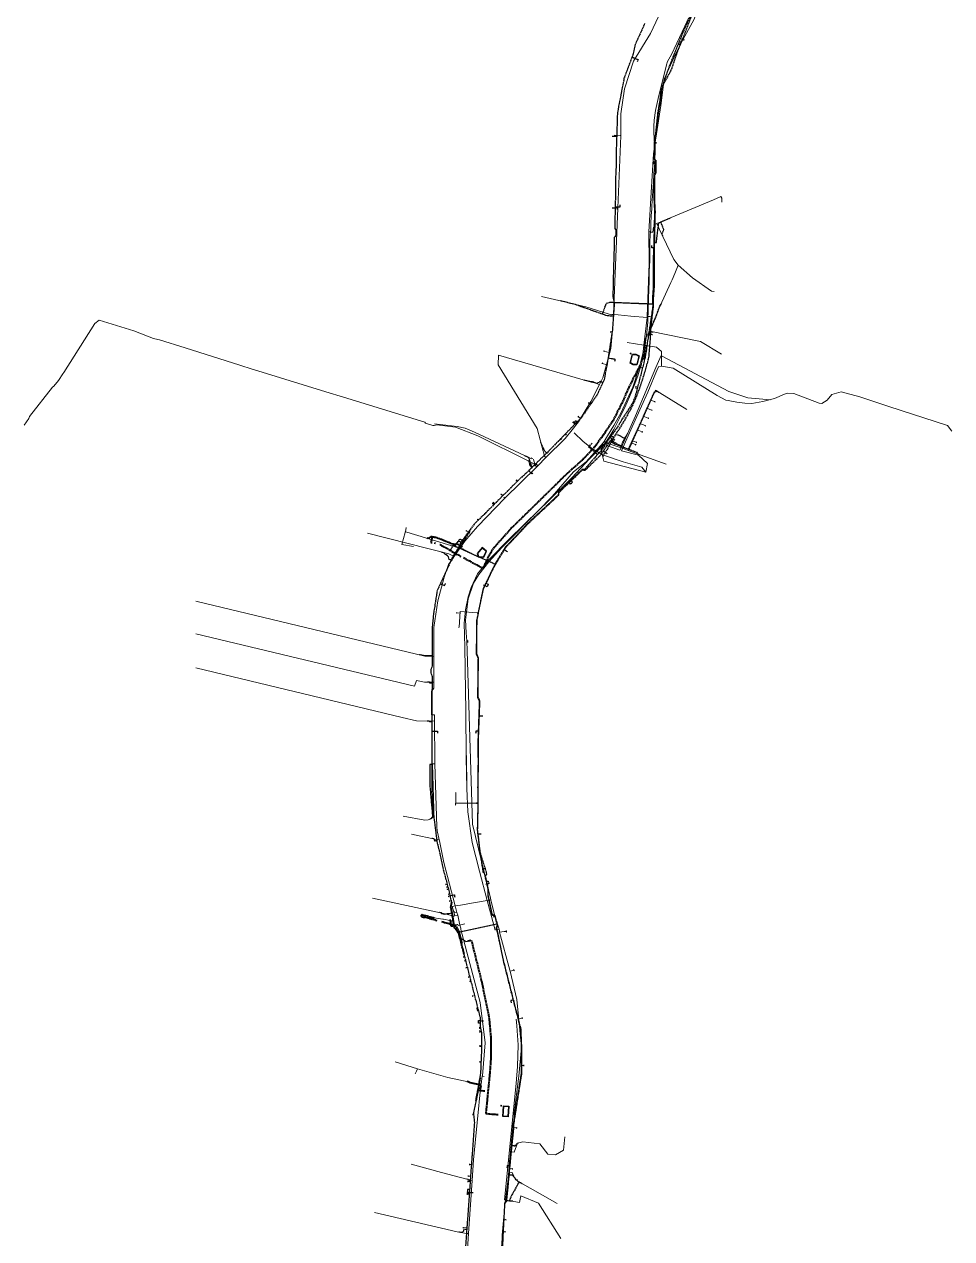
# Model space of a CAD drawing. Header units: metres. Extents: x 105139 to 106600, y 111320 to 118137.
# Drawn here: x 105496 to 106386, y 114824 to 115990 of the extents above; entities that cross this region are included whole.
import ezdxf

# ---------------------------------------------------------------- set-up
doc = ezdxf.new("R2010")
doc.units = ezdxf.units.M
doc.linetypes.add('DASHED', pattern=[1.524, 1.27, -0.254])
for name, color, linetype, lineweight in [('35-RH-ACUE-DOMICILIARIA', 152, 'CONTINUOUS', 9), ('35-RH-ACUE-MATRIZ-PJ', 150, 'DASHED', 40), ('35-RH-ACUE-MENOR-EXIST', 151, 'CONTINUOUS', 13), ('35-RH-ACUE-MENOR-PROY', 5, 'DASHED', 25), ('35-RH-ACUE-NODOS', 5, 'CONTINUOUS', 13), ('35-RH-ACUE-PJ-POZOS', 30, 'CONTINUOUS', 30)]:
    doc.layers.add(name, color=color, linetype=linetype, lineweight=lineweight)

# ---------------------------------------------------------------- blocks, each defined once
blk = doc.blocks.new('NODO_ACUE')
blk.add_circle((0, 0), 0.4)

msp = doc.modelspace()

# ---------------------------------------------------------------- linework, layer by layer
at = {"layer": '35-RH-ACUE-DOMICILIARIA'}
for points in [[(106128.4576, 115974.8507), (106125.3804, 115976.1055)], [(106128.9605, 115974.3931), (106128.3696, 115974.6389), (106128.5457, 115975.0624), (106129.1366, 115974.8166)], [(106101.8098, 115875.9395), (106100.3401, 115875.9822)], [(106102.4363, 115875.6754), (106101.7972, 115875.7105), (106101.8224, 115876.1685), (106102.4614, 115876.1334)], [(106058.0365, 115694.6794), (106058.6764, 115694.6677), (106058.668, 115694.2091), (106058.0281, 115694.2208)], [(106058.6722, 115694.4384), (106059.8016, 115694.4016)], [(106097.8292, 115691.944), (106096.1456, 115692.1439)], [(106098.4313, 115691.6283), (106097.7975, 115691.7169), (106097.861, 115692.1711), (106098.4948, 115692.0825)], [(106051.7187, 115676.3958), (106052.3343, 115676.2208), (106052.2089, 115675.7796), (106051.5933, 115675.9546)], [(106052.2716, 115676.0002), (106056.803, 115674.6149)], [(106050.1276, 115664.6796), (106050.7428, 115664.5032), (106050.6163, 115664.0623), (106050.0011, 115664.2387)], [(106050.6795, 115664.2827), (106054.8293, 115663.0059)], [(106100.5064, 115627.5525), (106096.7341, 115629.0104)], [(106101.009, 115627.0946), (106100.4182, 115627.3408), (106100.5947, 115627.7642), (106101.1854, 115627.518)], [(106037.1229, 115626.5769), (106037.6799, 115626.2618), (106037.454, 115625.8626), (106036.897, 115626.1777)], [(106037.5669, 115626.0622), (106039.1944, 115625.1706)], [(106097.6391, 115619.4375), (106093.1953, 115621.1529)], [(106098.1416, 115618.9796), (106097.5508, 115619.2258), (106097.7273, 115619.6492), (106098.318, 115619.403)], [(106022.171, 115607.9479), (106022.68, 115607.5599), (106022.4019, 115607.1951), (106021.8929, 115607.5831)], [(106022.6487, 115608.4208), (106023.1576, 115608.0328), (106022.8795, 115607.668), (106022.3706, 115608.056)], [(106022.5409, 115607.3775), (106024.2643, 115606.0167)], [(106022.9415, 115608.801), (106023.4504, 115608.413), (106023.1724, 115608.0482), (106022.6634, 115608.4363)], [(106023.0186, 115607.8504), (106024.7323, 115606.496)], [(106023.3114, 115608.2306), (106025.0693, 115606.8411)], [(106024.7239, 115609.0835), (106025.2329, 115608.6955), (106024.9548, 115608.3307), (106024.4458, 115608.7187)], [(106025.0482, 115609.4759), (106025.5572, 115609.0878), (106025.2791, 115608.7231), (106024.7702, 115609.1111)], [(106025.0938, 115608.5131), (106026.0041, 115607.7982)], [(106025.4182, 115608.9055), (106026.3616, 115608.1642)], [(106027.1073, 115613.6209), (106027.6162, 115613.2328), (106027.3381, 115612.8681), (106026.8292, 115613.2561)], [(106027.4772, 115613.0505), (106029.5404, 115611.4179)], [(106091.5861, 115604.4816), (106086.5607, 115606.4201)], [(106094.3936, 115611.6581), (106089.7322, 115613.457)], [(106092.0886, 115604.0237), (106091.4979, 115604.2699), (106091.6743, 115604.6933), (106092.2651, 115604.4471)], [(106094.8962, 115611.2002), (106094.3054, 115611.4464), (106094.4819, 115611.8698), (106095.0726, 115611.6236)], [(106015.3905, 115596.0202), (106014.928, 115596.4603)], [(106015.7015, 115595.4156), (106015.2339, 115595.8526), (106015.5471, 115596.1877), (106016.0147, 115595.7507)], [(106088.5509, 115598.5367), (106083.8295, 115600.3586)], [(106089.0535, 115598.0788), (106088.4627, 115598.325), (106088.6392, 115598.7484), (106089.2299, 115598.5022)], [(106010.6717, 115591.3945), (106010.3171, 115591.7409)], [(106011.0014, 115590.7999), (106010.5204, 115591.2221), (106010.8231, 115591.5668), (106011.304, 115591.1446)], [(106082.1775, 115586.32), (106078.0578, 115587.9111)], [(106083.0048, 115588.5252), (106079.0564, 115590.0506)], [(106082.68, 115585.8621), (106082.0893, 115586.1083), (106082.2657, 115586.5316), (106082.8565, 115586.2854)], [(106083.5073, 115588.0673), (106082.9165, 115588.3135), (106083.093, 115588.7368), (106083.6837, 115588.4906)], [(105982.4948, 115567.684), (105981.6033, 115567.6076)], [(105983.1542, 115567.5184), (105982.5173, 115567.4558), (105982.4724, 115567.9123), (105983.1093, 115567.9749)], [(105967.7977, 115551.9751), (105968.2408, 115551.5133), (105967.9098, 115551.1958), (105967.4667, 115551.6576)], [(105968.1986, 115552.4987), (105968.6417, 115552.0369), (105968.3107, 115551.7194), (105967.8676, 115552.1812)], [(105968.0753, 115551.3545), (105968.6073, 115550.7876)], [(105968.4762, 115551.8781), (105969.0683, 115551.2458)], [(105953.3332, 115538.9856), (105953.7763, 115538.5238), (105953.4453, 115538.2062), (105953.0022, 115538.6681)], [(105953.6108, 115538.365), (105954.808, 115537.0751)], [(105945.1369, 115530.1668), (105945.6189, 115529.7458), (105945.3172, 115529.4003), (105944.8352, 115529.8213)], [(105945.4646, 115530.5945), (105946.0087, 115530.2575), (105945.7672, 115529.8676), (105945.2231, 115530.2046)], [(105945.4681, 115529.573), (105946.4438, 115528.6943)], [(105945.8012, 115531.0318), (105946.3482, 115530.6994), (105946.11, 115530.3075), (105945.563, 115530.6398)], [(105945.8879, 115530.0625), (105947.056, 115529.308)], [(105946.2291, 115530.5034), (105947.4697, 115529.7226)], [(105930.6576, 115514.6936), (105931.1396, 115514.2725), (105930.8379, 115513.9271), (105930.3559, 115514.3481)], [(105930.9888, 115514.0998), (105931.3424, 115513.7779)], [(105919.7642, 115503.9715), (105920.3237, 115503.6607), (105920.101, 115503.2598), (105919.5415, 115503.5705)], [(105920.2124, 115503.4603), (105922.5093, 115502.1297)], [(105910.4677, 115424.9536), (105910.8117, 115424.5908)], [(105910.5424, 115425.0245), (105910.8864, 115424.6616)], [(105910.7144, 115424.843), (105913.8287, 115424.6179)], [(105912.9228, 115411.0801), (105913.9279, 115426.1016), (105930.2233, 115424.7152)], [(105930.2427, 115424.9437), (105930.8804, 115424.8894), (105930.8415, 115424.4324), (105930.2038, 115424.4867)], [(105930.861, 115424.6609), (105931.5902, 115424.5989)], [(105912.6622, 115411.1521), (105913.0571, 115410.8455)], [(105912.7253, 115411.2335), (105913.1202, 115410.9268)], [(105909.5905, 115252.3715), (105909.9854, 115252.0648)], [(105909.6537, 115252.4528), (105910.0486, 115252.1461)], [(105909.788, 115252.2181), (105909.9556, 115242.0022), (105929.6104, 115242.1202)], [(105909.2828, 115240.5977), (105909.6777, 115240.291)], [(105909.346, 115240.679), (105909.7409, 115240.3724)], [(105909.9556, 115242.0022), (105909.5051, 115241.9982), (105909.5434, 115240.5257)], [(105929.609, 115242.3495), (105930.249, 115242.3533), (105930.2518, 115241.8947), (105929.6118, 115241.8908)], [(105930.2504, 115242.124), (105931.2401, 115242.1299)], [(105899.9049, 115164.2709), (105900.5237, 115164.4343), (105900.6407, 115163.9908), (105900.0219, 115163.8275)], [(105900.5822, 115164.2126), (105901.4254, 115164.4242)], [(105900.7426, 115161.7146), (105901.3614, 115161.878), (105901.4784, 115161.4345), (105900.8596, 115161.2711)], [(105901.4199, 115161.6562), (105902.1327, 115161.8363)], [(105901.2734, 115159.565), (105901.8922, 115159.7283), (105902.0093, 115159.2848), (105901.3905, 115159.1215)], [(105901.9507, 115159.5066), (105902.6992, 115159.6953)], [(105902.3378, 115154.9067), (105902.9566, 115155.0701), (105903.0736, 115154.6266), (105902.4548, 115154.4633)], [(105902.4037, 115152.7624), (105903.0225, 115152.9258), (105903.1396, 115152.4823), (105902.5208, 115152.3189)], [(105903.0151, 115154.8484), (105903.8158, 115155.0497)], [(105903.081, 115152.704), (105904.2649, 115152.9979)], [(105903.4371, 115148.2328), (105904.0559, 115148.3961), (105904.173, 115147.9527), (105903.5542, 115147.7893)], [(105904.1144, 115148.1744), (105905.2752, 115148.4913)], [(105945.9249, 115133.2173), (105946.5437, 115133.3807), (105946.6608, 115132.9372), (105946.042, 115132.7738)], [(105946.6115, 115133.1794), (105947.7282, 115133.4193)], [(105916.8955, 115094.593), (105917.5143, 115094.7564), (105917.6314, 115094.3129), (105917.0126, 115094.1495)], [(105917.5728, 115094.5346), (105918.1945, 115094.6927)], [(105917.9819, 115091.0299), (105918.6007, 115091.1933), (105918.7177, 115090.7498), (105918.0989, 115090.5865)], [(105918.6592, 115090.9716), (105919.1185, 115091.0904)], [(105919.3935, 115084.2412), (105920.0123, 115084.4046), (105920.1294, 115083.9611), (105919.5106, 115083.7977)], [(105920.0708, 115084.1828), (105920.836, 115084.3756)], [(105921.4981, 115075.3228), (105922.1169, 115075.4862), (105922.234, 115075.0427), (105921.6152, 115074.8794)], [(105922.1754, 115075.2645), (105923.1041, 115075.4968)], [(105923.0371, 115071.2285), (105923.6559, 115071.3919), (105923.773, 115070.9484), (105923.1542, 115070.7851)], [(105923.7144, 115071.1702), (105924.1919, 115071.2551)], [(105925.3496, 115057.0376), (105925.9654, 115057.212), (105926.0904, 115056.7707), (105925.4746, 115056.5963)], [(105926.0279, 115056.9914), (105927.7179, 115057.4399)], [(105929.7119, 115045.3178), (105930.3395, 115045.4435), (105930.4295, 115044.9938), (105929.802, 115044.8681)], [(105930.3845, 115045.2186), (105930.8321, 115045.2998)], [(105929.9967, 115044.2048), (105930.6243, 115044.3305), (105930.7143, 115043.8808), (105930.0868, 115043.7551)], [(105930.2843, 115043.0811), (105930.9118, 115043.2068), (105931.0019, 115042.757), (105930.3743, 115042.6314)], [(105930.6693, 115044.1056), (105931.1169, 115044.1868)], [(105930.9568, 115042.9819), (105931.4045, 115043.0631)], [(105973.308, 115035.7361), (105969.9189, 115035.0019)], [(105973.9796, 115035.6302), (105973.3508, 115035.5108), (105973.2652, 115035.9614), (105973.894, 115036.0808)], [(105932.1554, 115026.879), (105932.7903, 115026.9599), (105932.8483, 115026.5049), (105932.2134, 115026.424)], [(105932.3455, 115026.2075), (105932.9804, 115026.2885), (105933.0384, 115025.8335), (105932.4035, 115025.7526)], [(105932.3455, 115023.4211), (105932.9804, 115023.502), (105933.0384, 115023.047), (105932.4035, 115022.9661)], [(105932.4574, 115022.5146), (105933.0922, 115022.5956), (105933.1502, 115022.1406), (105932.5154, 115022.0596)], [(105932.8193, 115026.7324), (105933.409, 115026.8027)], [(105933.0094, 115026.061), (105933.5164, 115026.1225)], [(105933.0094, 115023.2745), (105934.0725, 115023.3951)], [(105933.1212, 115022.3681), (105934.1843, 115022.4887)], [(105932.5277, 115008.9119), (105933.1671, 115008.8844), (105933.1474, 115008.4261), (105932.508, 115008.4536)], [(105932.5342, 115009.4728), (105933.1736, 115009.4454), (105933.1539, 115008.9871), (105932.5145, 115009.0146)], [(105933.1572, 115008.6553), (105934.4628, 115008.5794)], [(105933.1637, 115009.2162), (105934.4796, 115009.1397)], [(105932.6111, 114994.0025), (105933.2506, 114993.975), (105933.2309, 114993.5168), (105932.5915, 114993.5443)], [(105933.2407, 114993.7459), (105933.9667, 114993.7071)], [(105974.7766, 114990.3149), (105973.1234, 114990.3393)], [(105975.4076, 114990.062), (105974.7681, 114990.0857), (105974.7851, 114990.5441), (105975.4247, 114990.5204)], [(105928.667, 114951.9974), (105928.2129, 114952.0253)], [(105929.1116, 114954.3091), (105928.6575, 114954.337)], [(105925.8748, 114943.5411), (105926.5142, 114943.5136), (105926.4945, 114943.0554), (105925.8551, 114943.0828)], [(105926.5044, 114943.2845), (105926.8692, 114943.2504)], [(105967.8807, 114930.4417), (105965.1706, 114930.6656)], [(105968.4925, 114930.1452), (105967.8562, 114930.2137), (105967.9053, 114930.6698), (105968.5416, 114930.6012)], [(105922.5053, 114895.5179), (105923.1443, 114895.4807), (105923.1176, 114895.0228), (105922.4787, 114895.06)], [(105923.1309, 114895.2518), (105924.8086, 114895.2308)], [(105921.3629, 114884.3784), (105922.0018, 114884.3412), (105921.9751, 114883.8833), (105921.3362, 114883.9205)], [(105921.9884, 114884.1122), (105923.9431, 114884.0911)], [(105963.8464, 114891.0851), (105961.6581, 114891.2679)], [(105964.4582, 114890.7886), (105963.8219, 114890.8571), (105963.871, 114891.3131), (105964.5073, 114891.2446)], [(105920.8905, 114879.1793), (105921.5294, 114879.142), (105921.5027, 114878.6841), (105920.8638, 114878.7214)], [(105921.5161, 114878.913), (105923.5751, 114878.8922)], [(105920.388, 114867.0002), (105921.0278, 114866.9843), (105921.0164, 114866.5258), (105920.3766, 114866.5417)], [(105920.4455, 114867.8478), (105921.0853, 114867.8318), (105921.0739, 114867.3733), (105920.4341, 114867.3892)], [(105921.0221, 114866.755), (105922.7185, 114866.746)], [(105921.0796, 114867.6026), (105922.7737, 114867.5936)], [(105916.5299, 114834.8793), (105917.1698, 114834.8732), (105917.1655, 114834.4146), (105916.5255, 114834.4206)], [(105957.3785, 114842.2304), (105955.8099, 114842.3045)], [(105958.0011, 114841.9574), (105957.3627, 114842.0017), (105957.3944, 114842.4592), (105958.0329, 114842.415)], [(105917.1677, 114834.6439), (105920.405, 114834.5531)], [(105956.9187, 114830.7058), (105955.1949, 114830.735)], [(105957.5492, 114830.4514), (105956.9097, 114830.4767), (105956.9278, 114830.935), (105957.5673, 114830.9097)]]:
    msp.add_lwpolyline(points, dxfattribs=at)
at = {"layer": '35-RH-ACUE-MATRIZ-PJ'}
for points in [[(106088.3523, 115669.2555), (106091.2283, 115668.8468), (106093.2815, 115681.2684)], [(106085.5284, 115662.1472), (106086.2811, 115661.6428), (106075.7397, 115641.0131), (106069.2346, 115625.8922), (106062.0271, 115612.0321), (106060.0123, 115608.1575), (106050.2889, 115593.9159), (106043.6118, 115584.9729), (106041.2357, 115581.8805)], [(106041.2357, 115581.8805), (106032.117, 115572.4484), (106014.9319, 115556.9021), (105983.6243, 115526.0795), (105963.3237, 115506.2964), (105946.6149, 115487.5266), (105943.5833, 115483.3365), (105939.1083, 115474.7111), (105935.8903, 115467.5672), (105917.2024, 115477.506)], [(105923.0856, 115503.0469), (105918.9944, 115496.526), (105914.0712, 115489.1787), (105913.5068, 115488.2891), (105906.5717, 115477.3519), (105905.777, 115476.0986), (105905.3142, 115475.1035)], [(105914.0712, 115489.1787), (105912.7661, 115490.0532), (105911.4611, 115490.9277), (105908.0827, 115490.2585), (105907.1412, 115490.5602), (105891.8979, 115496.7186), (105886.886, 115497.6898), (105885.884, 115497.8839), (105884.3709, 115496.7217), (105883.3575, 115496.017), (105882.1756, 115496.3758)], [(105886.886, 115497.6898), (105886.1591, 115493.4216), (105885.9776, 115492.4038), (105886.9489, 115492.2143)], [(105890.3406, 115491.34), (105889.3793, 115491.6026)], [(105894.3441, 115490.3767), (105894.8271, 115490.2477), (105904.6869, 115484.5631), (105914.7359, 115478.7798)], [(105905.5784, 115147.1377), (105905.7584, 115146.3344), (105904.8126, 115142.6441), (105905.9932, 115136.4094), (105906.1864, 115135.2194), (105906.3728, 115134.0712), (105907.8127, 115125.2322), (105907.971, 115124.2344), (105908.1431, 115123.2171), (105911.2254, 115119.0895), (105912.3286, 115117.6122), (105917.5398, 115097.2486), (105917.5597, 115097.1706)], [(105876.957, 115133.5487), (105876.7564, 115133.5911)], [(105876.8567, 115133.5699), (105876.761, 115133.1181)], [(105877.2128, 115133.0225), (105876.761, 115133.1181)], [(105876.8567, 115133.5699), (105877.0193, 115134.4611)], [(105876.8567, 115133.5699), (105877.0193, 115134.4611)], [(105877.1194, 115134.4391), (105876.9193, 115134.4831)], [(105877.0193, 115134.4611), (105877.1185, 115134.9121)], [(105877.5695, 115134.8129), (105877.1185, 115134.9121)], [(105877.234, 115133.1227), (105877.1915, 115132.9222)], [(105877.2128, 115133.0225), (105880.6321, 115132.4497)], [(105877.2128, 115133.0225), (105880.6321, 115132.4497)], [(105877.5676, 115134.8041), (105882.167, 115133.8636)], [(105877.5676, 115134.8041), (105882.167, 115133.8636)], [(105881.6153, 115132.2922), (105891.7074, 115129.5705)], [(105882.167, 115133.8636), (105889.1044, 115131.9149)], [(105896.1669, 115128.4423), (105909.5601, 115124.8014), (105909.5601, 115124.8014), (105912.514, 115119.6693), (105912.8232, 115118.4093), (105913.2779, 115116.5562), (105914.206, 115112.7736), (105915.2626, 115108.4111), (105916.1747, 115108.6327)], [(105907.971, 115124.2344), (105906.648, 115124.1114), (105905.2596, 115123.9822), (105905.0889, 115126.8868), (105905.0302, 115129.361), (105903.8691, 115129.5619)], [(105921.6448, 115109.8837), (105924.6709, 115110.5242), (105934.665, 115070.4493), (105941.1286, 115039.2852), (105941.8516, 115034.4042), (105943.2649, 115018.003), (105943.4533, 115008.2618), (105943.3221, 114995.8128), (105942.2586, 114981.9417), (105938.6023, 114944.2511), (105950.5426, 114943.1552)], [(105931.4129, 114968.9085), (105932.7165, 114968.6431), (105933.9361, 114968.3909), (105934.1723, 114969.8066), (105933.6137, 114971.154), (105931.0486, 114972.0298), (105922.7913, 114973.9705), (105921.8035, 114974.6198), (105920.2523, 114974.9879)], [(105933.0649, 114978.4891), (105931.9886, 114971.9331), (105931.4129, 114968.9085), (105930.9871, 114966.6674), (105930.2842, 114962.9715), (105929.1006, 114956.7482)], [(105930.9871, 114966.6674), (105933.6294, 114966.3899), (105937.765, 114965.9555)]]:
    msp.add_lwpolyline(points, dxfattribs=at)
at = {"layer": '35-RH-ACUE-MENOR-EXIST'}
for points in [[(106150.5, 116332.35), (106150.14, 116318.2), (106150.09, 116316.36), (106149.21, 116281.69), (106150.3, 116221.11), (106151.4, 116196.3), (106150.67, 116172.94), (106149.94, 116124.77), (106151.4, 116078.06), (106149.21, 116035), (106145.19, 116011.65), (106138.26, 115994.13), (106126.21, 115971.87), (106118.91, 115957.64), (106109.79, 115937.2), (106106.5, 115911.66), (106102.51, 115884.52), (106100.5346, 115872.3744), (106099.41, 115865.46), (106097.31, 115828.21), (106095.13, 115790.53)], [(106109.2733, 116014.5933), (106106.9262, 116002.6385), (106096.607, 115980.9661), (106080.2, 115954.32), (106071.66, 115927.92), (106068.28, 115903.73), (106068.08, 115882.81)], [(106092.21, 115559.86), (106051.9336, 115570.2856), (106049.1367, 115582.0593), (106055.1257, 115590.3796), (106057.7833, 115594.2454), (106061.5161, 115600.8048), (106067.3449, 115612.1428), (106073.1428, 115624.0939), (106076.4895, 115632.036), (106081.0313, 115642.989), (106084.4744, 115652.4101), (106087.2778, 115661.7933), (106090.2407, 115672.1949), (106091.3027, 115679.3652), (106091.5923, 115682.0019), (106093.0734, 115693.9871), (106094.1048, 115704.2344), (106094.4909, 115717.3211), (106094.7169, 115726.6058), (106095.2961, 115743.409), (106095.5213, 115752.7659), (106095.9073, 115762.8256), (106096.0038, 115772.8255), (106096.003, 115780.4722), (106096.2282, 115787.4818), (106096.8719, 115792.9801), (106097.0998, 115798.2119), (106097.3895, 115806.3469), (106097.8722, 115812.2311), (106098.0663, 115814.8281), (106098.4202, 115820.6158), (106099.0316, 115829.3938), (106099.5154, 115837.5908), (106100.03, 115846.4871), (106100.8552, 115856.285), (106100.5445, 115874.1027), (106099.9783, 115886.1358), (106099.9765, 115891.7169), (106100.2853, 115897.7849), (106101.4176, 115906.8868), (106104.6108, 115921.5177), (106108.1102, 115935.2477), (106111.9206, 115950.9588), (106113.1043, 115953.9414), (106116.7158, 115960.8632), (106121.9652, 115971.765), (106129.649, 115987.8484), (106133.3029, 115995.7676)], [(106061.87, 115883.37), (106067.63, 115882.85)], [(106068.08, 115882.81), (106065.21, 115813.56)], [(106067.63, 115882.85), (106068.08, 115882.81)], [(106102.65, 115798.41), (106157.03, 115821.23)], [(106157.15, 115821.29), (106164.22, 115824.36)], [(106165.11, 115818.98), (106165.24, 115822.69), (106164.22, 115824.36)], [(106061.69, 115813.49), (106059.97, 115813.49)], [(106065.19, 115813.2), (106061.2824, 115711.074), (106060.98, 115703.17)], [(106065.21, 115813.56), (106061.69, 115813.49)], [(106065.19, 115813.2), (106064.68, 115813.2), (106064.7, 115813.09), (106064.64, 115812.1114)], [(106065.21, 115813.56), (106065.19, 115813.2)], [(106096.17, 115790.36), (106096.701, 115790.3131), (106098.89, 115790.12), (106099.56, 115794.85), (106100.09, 115795.28), (106100.65, 115795.73), (106099.95, 115797.26), (106102.65, 115798.41)], [(106102.65, 115798.41), (106105, 115793.41)], [(106105, 115793.41), (106119.16, 115763.8), (106123.18, 115758.52)], [(106095.13, 115790.53), (106095.26, 115760.04), (106093.46, 115709.38), (106093.4, 115708.43)], [(106095.13, 115790.53), (106096.17, 115790.36)], [(106123.18, 115758.52), (106119.95, 115750.47), (106117.36, 115744.44)], [(106123.18, 115758.52), (106137.03, 115746.41), (106155.13, 115733.46), (106157.68, 115733.38)], [(106117.36, 115744.44), (106116.09, 115741.97)], [(106116.09, 115741.97), (106106.08, 115719.4), (106095.81, 115695.23)], [(105991.98, 115728.57), (106004.58, 115725.65), (106034.66, 115718.67)], [(106034.66, 115718.67), (106056.08, 115711.82)], [(106056.08, 115711.82), (106058.79, 115710.96), (106059.63, 115711.21), (106061.2824, 115711.074), (106065.7538, 115710.7059), (106077.9424, 115709.7025), (106093.4, 115708.43)], [(106095.79, 115709.38), (106094.1238, 115709.38), (106093.46, 115709.38)], [(106096.51, 115709.38), (106095.79, 115709.38)], [(105979.7761, 115570.3033), (105930.88, 115594.73), (105909.43, 115602.93), (105891.61, 115605.15), (105888.9745, 115604.7249), (105887.89, 115604.55), (105880.7, 115606.8), (105879.94, 115607.68), (105802.0675, 115631.7758), (105784.99, 115637.06), (105719.61, 115656.97), (105714.3403, 115658.6403), (105702.5068, 115662.3911), (105649.98, 115679.04), (105625.5, 115686.98), (105623.6384, 115687.3202), (105619.59, 115688.06), (105600.78, 115695.4), (105567.41, 115705.64), (105563.26, 115702.65), (105533.48, 115655.47), (105532.6571, 115654.1954), (105528.58, 115647.88), (105523.96, 115642.34), (105522.58, 115641.42), (105500.71, 115613.37), (105499.84, 115611.29), (105495.59, 115605.09)], [(106060.98, 115703.17), (106058.53, 115678.44), (106055.95, 115668.25), (106055.23, 115665.31), (106050.84, 115650.48), (106047.61, 115643.92)], [(106093.4, 115708.43), (106090.2623, 115681.7675), (106089.56, 115675.8)], [(106095.81, 115695.23), (106092.2908, 115688.646), (106091.55, 115687.26), (106090.6805, 115681.6984), (106089.7554, 115675.7805), (106089.18, 115672.1)], [(106164.88, 115672.95), (106144.81, 115685.32), (106096.08, 115695.05), (106095.81, 115695.23)], [(106074.3543, 115684.397), (106090.2623, 115681.7675), (106090.6805, 115681.6984), (106102.5814, 115679.6861), (106107.31, 115675.78), (106107.0832, 115661.4901)], [(106089.56, 115675.8), (106089.23, 115673.82)], [(106089.56, 115675.8), (106089.96, 115675.76)], [(106089.96, 115675.76), (106090.35, 115675.71), (106090.27, 115674.92)], [(105950.7, 115672.14), (105950.61, 115662.9), (105987.79, 115601.82), (105993.7, 115580.1)], [(105950.7, 115672.14), (106039.74, 115646.09)], [(106067.18, 115580.92), (106067.32, 115580.87), (106068.359, 115583.1541), (106082.34, 115613.89), (106101.85, 115660.16), (106106.75, 115671.78)], [(106089.23, 115673.82), (106086.03, 115660.88)], [(106089.18, 115672.1), (106087.8977, 115663.5915), (106087.48, 115660.82)], [(106211.97, 115629.14), (106211.7696, 115629.1574), (106189.99, 115631.05), (106171.89, 115637.15), (106107.2424, 115671.5183), (106106.75, 115671.78)], [(106086.03, 115660.88), (106079.82, 115641.52), (106068.28, 115616.36), (106061.54, 115604.73), (106055.26, 115594.68)], [(106092.21, 115559.86), (106093.8252, 115568.2947), (106085.1184, 115576.252), (106068.8364, 115580.3365), (106078.922, 115603.329), (106087.9766, 115623.0304), (106094.081, 115636.7706), (106103.4741, 115659.0934), (106104.5743, 115661.1227), (106107.4166, 115661.5389), (106118.4608, 115659.6097), (106160.594, 115633.49), (106164.9316, 115631.0255), (106168.8439, 115628.9009), (106171.2253, 115628.476), (106179.3901, 115626.8613), (106187.1296, 115625.9265), (106193.8486, 115625.6716), (106204.65, 115627.7111), (106215.8486, 115630.6152), (106225.2892, 115634.6094), (106228.4361, 115635.5442), (106234.2195, 115635.2043), (106258.4588, 115626.1111), (106261.0102, 115625.8561), (106266.2833, 115629.0005), (106270.8761, 115634.3545), (106279.8063, 115636.904), (106297.535, 115632.0537), (106325.5165, 115622.7055), (106381.627, 115604.5852), (106385.7945, 115599.3162)], [(106086.7684, 115660.1222), (106088.2023, 115660.3459)], [(106047.61, 115643.92), (106039.34, 115627.72), (106027.64, 115608.1), (106021.36, 115600.61), (106014.67, 115592.07), (105996.26, 115573.99)], [(106039.74, 115646.09), (106043.0004, 115645.4447)], [(106043.0004, 115645.4447), (106047.61, 115643.92)], [(106101.45, 115638.45), (106075.3976, 115580.7598)], [(106131.67, 115619.95), (106101.45, 115638.45)], [(105980.5, 115573.49), (105927.74, 115598.18), (105918.64, 115601.92), (105911.05, 115603.67), (105889.4, 115606.22)], [(106070.32, 115569.65), (106050.4394, 115576.5719), (106040.9144, 115582.0658), (106032.1245, 115589.1063), (106023.5044, 115597.4653)], [(106055.26, 115594.68), (106052.21, 115589.37)], [(105999.62, 115533.4), (106021.23, 115554.26), (106038.25, 115572.71), (106046.8159, 115581.2855), (106047.2, 115581.67), (106051.27, 115586.6)], [(106051.41, 115588.21), (106045.8213, 115582.0373), (106034.76, 115569.82)], [(106051.27, 115586.6), (106052.2964, 115586.2336), (106067.18, 115580.92)], [(106052.21, 115589.37), (106051.41, 115588.21)], [(106075.37, 115580.77), (106069.6724, 115582.7075), (106068.359, 115583.1541), (106055.02, 115587.69), (106053.8051, 115588.4163), (106052.21, 115589.37)], [(105982.51, 115572.6), (105980.5, 115573.49)], [(105985.5846, 115567.4032), (105981.287, 115569.6156)], [(105983.6132, 115572.7962), (105982.0632, 115573.4662)], [(105986.24, 115567.02), (105985.5846, 115567.4032), (105982.58, 115569.16)], [(105985.68, 115566.67), (105985.7, 115567.03), (105985.5846, 115567.4032), (105984.21, 115571.85), (105984.06, 115571.93)], [(105988.61, 115565.92), (105996.26, 115573.99)], [(105993.7, 115580.1), (105993.9, 115579.31), (105994.31, 115577.68), (105994.57, 115575.89), (105994.72, 115575.51)], [(105994.72, 115575.51), (105996.26, 115573.99)], [(106034.76, 115569.82), (106022.81, 115560.09), (106002.39, 115536.4)], [(106092.21, 115559.86), (106051.9336, 115570.2856), (106050.0914, 115578.0406)], [(106092.21, 115559.86), (106088.41, 115564.5), (106070.32, 115569.65)], [(106111.63, 115567.39), (106075.37, 115580.77)], [(105956.95, 115534.76), (105987.56, 115564.85)], [(105987.56, 115564.85), (105985.68, 115566.67)], [(105986.83, 115567.74), (105986.24, 115567.02)], [(105986.83, 115567.74), (105988.61, 115565.92)], [(105987.56, 115564.85), (105988.61, 115565.92)], [(105918.48, 115493.65), (105930.77, 115507.7), (105956.95, 115534.76)], [(105941.61, 115473.6), (105954.06, 115487.66), (105988.4114, 115522.3028), (106002.39, 115536.4)], [(105956.95, 115534.76), (105956.2, 115535.39), (105955.82, 115535.71)], [(105999.62, 115533.4), (105988.4114, 115522.3028), (105976.48, 115510.49), (105959.98, 115494.42), (105942.62, 115476.88), (105940.463, 115474.2515), (105930.68, 115462.33), (105924.46, 115449.02), (105921.67, 115440.22), (105919.14, 115427.68), (105917.79, 115414.84), (105918.61, 115391.86), (105919.08, 115349.85), (105919.42, 115331.08), (105919.8, 115285.79)], [(105902.9663, 115481.3855), (105824.887, 115501.2287)], [(105861.19, 115501.87), (105857.83, 115490.47)], [(105861.33, 115502.38), (105861.19, 115501.87)], [(105861.43, 115502.67), (105861.33, 115502.38)], [(105861.43, 115502.67), (105862.19, 115506.84)], [(105861.43, 115502.67), (105862.65, 115502.36)], [(105862.65, 115502.36), (105912.37, 115487.13)], [(105857.83, 115490.47), (105869.25, 115488.49)], [(105889.2242, 115323.4573), (105889.3995, 115326.7862), (105886.4593, 115326.8379), (105886.5269, 115349.4153), (105888.8251, 115352.4895), (105888.62, 115410.62), (105892.47, 115436.33), (105898.55, 115459.01), (105902.92, 115471.05), (105913.9461, 115487.0648), (105918.48, 115493.65)], [(105917.33, 115494.32), (105912.37, 115487.13)], [(105915.04, 115486.71), (105915.94, 115488.33)], [(105915.94, 115488.33), (105916.45, 115488.06)], [(105917.61, 115494.15), (105917.33, 115494.32)], [(105918.48, 115493.65), (105917.61, 115494.15)], [(105902.9663, 115481.3855), (105908.2276, 115478.8071)], [(105912.37, 115487.13), (105912.7, 115487.02), (105914.09, 115487.07), (105915.04, 115486.71)], [(105915.04, 115486.71), (105916.5128, 115486.0766), (105916.97, 115485.88)], [(105916.97, 115485.88), (105928.464, 115480.1907), (105940.463, 115474.2515), (105940.87, 115474.05)], [(105920.27, 115398.05), (105919.72, 115405.72), (105919.25, 115418.17), (105921.73, 115438.12), (105926.76, 115453.15), (105931.77, 115461.64), (105941.61, 115473.6)], [(105940.87, 115474.05), (105941.61, 115473.6)], [(105660.2916, 115436.1236), (105879.9341, 115383.3357), (105888.715, 115382.9029)], [(105660.2916, 115404.7632), (105870.2924, 115354.2926), (105872.1554, 115359.8316), (105879.8521, 115358.1443), (105886.5081, 115358.098), (105888.7927, 115358.1074)], [(105920.27, 115398.05), (105921.36, 115398.1), (105921.29, 115397.7), (105921.19, 115396.21)], [(105925.86, 115222.02), (105920.67, 115388.38), (105920.27, 115398.05)], [(105660.2916, 115372.0185), (105858.3024, 115324.4295), (105872.1532, 115321.1007), (105888.9794, 115320.8282)], [(105889.56, 115279.85), (105889.2242, 115323.4573)], [(105887.3102, 115279.9733), (105888.8465, 115236.3704), (105888.6766, 115233.8835), (105887.9286, 115229.9033), (105885.9503, 115226.9933), (105883.183, 115226.0337), (105880.2029, 115225.8208), (105859.3845, 115229.4914)], [(105889.56, 115279.85), (105887.3102, 115279.9733)], [(105891.6, 115219.53), (105889.56, 115279.85)], [(105919.8, 115285.79), (105920.43, 115256.12), (105921.42, 115233.86), (105925.43, 115204.36), (105932.48, 115176.78), (105939.9338, 115148.7605), (105946.26, 115124.98), (105947.62, 115120.12)], [(105920.43, 115256.12), (105920.005, 115287.8144)], [(105894.5, 115204.42), (105891.85, 115215.46), (105891.6, 115219.53)], [(105942.95, 115151), (105925.86, 115222.02)], [(105893.7647, 115207.4831), (105891.2321, 115207.2454), (105867.1029, 115212.3285)], [(105910.88, 115137.3), (105909.2792, 115143.4273), (105898.35, 115185.26), (105894.5, 115204.42)], [(105829.94, 115150.97), (105899.55, 115135.93)], [(105943.38, 115149.36), (105942.95, 115151)], [(105906.32, 115142.83), (105904.97, 115142.52)], [(105904.97, 115142.52), (105906.4599, 115133.8008), (105907.27, 115129.06)], [(105907.8, 115143.17), (105906.32, 115142.83)], [(105907.84, 115137.45), (105906.32, 115142.83)], [(105943.38, 115149.36), (105939.9338, 115148.7605), (105926.8235, 115146.4796), (105914.2126, 115144.2856), (105909.2792, 115143.4273), (105907.8, 115143.17)], [(105908.36, 115137.88), (105908.28, 115138.53)], [(105910.88, 115137.3), (105908.66, 115136.81), (105908.36, 115137.88)], [(105947.39, 115133.71), (105943.38, 115149.36)], [(105876.957, 115133.5487), (105876.7564, 115133.5911)], [(105876.8567, 115133.5699), (105876.761, 115133.1181)], [(105877.2128, 115133.0225), (105876.761, 115133.1181)], [(105876.8567, 115133.5699), (105877.0193, 115134.4611)], [(105876.8567, 115133.5699), (105877.0193, 115134.4611)], [(105877.1194, 115134.4391), (105876.9193, 115134.4831)], [(105877.0193, 115134.4611), (105877.1185, 115134.9121)], [(105877.5695, 115134.8129), (105877.1185, 115134.9121)], [(105877.234, 115133.1227), (105877.1915, 115132.9222)], [(105877.2128, 115133.0225), (105880.6321, 115132.4497)], [(105877.2128, 115133.0225), (105880.6321, 115132.4497)], [(105877.5676, 115134.8041), (105882.167, 115133.8636)], [(105877.5676, 115134.8041), (105882.167, 115133.8636)], [(105881.6153, 115132.2922), (105881.131, 115132.4165), (105880.6321, 115132.4497)], [(105881.5903, 115132.1873), (105881.6402, 115132.3971)], [(105881.6153, 115132.2922), (105891.7074, 115129.5705)], [(105882.1277, 115133.769), (105882.2063, 115133.9582)], [(105882.1675, 115133.8634), (105882.6022, 115133.7074)], [(105882.9592, 115133.4145), (105882.6022, 115133.7074)], [(105882.8926, 115133.334), (105883.0233, 115133.4919)], [(105883.6243, 115132.8691), (105882.9579, 115133.413)], [(105883.6243, 115132.8691), (105882.9579, 115133.413)], [(105883.6909, 115132.9496), (105883.5603, 115132.7917)], [(105883.6243, 115132.8691), (105883.9814, 115132.5762)], [(105884.416, 115132.4202), (105883.9814, 115132.5762)], [(105884.4558, 115132.5147), (105884.3772, 115132.3254)], [(105884.4173, 115132.4197), (105889.1044, 115131.9149)], [(105889.1044, 115131.9149), (105897.3, 115130.72), (105898.07, 115130.65), (105899.48, 115130.33), (105905.497, 115129.2793)], [(105895.05, 115131.04), (105897.3, 115130.72)], [(105898.35, 115127.89), (105896.4578, 115128.3687)], [(105910.21, 115125.46), (105907.9998, 115125.0369), (105905.9695, 115125.4312), (105903.2856, 115126.1118), (105901.85, 115127.13), (105900.94, 115127.32), (105899.99, 115127.52), (105899.15, 115127.71), (105898.35, 115127.89)], [(105899.55, 115135.93), (105906.4599, 115133.8008), (105906.56, 115133.77)], [(105905.497, 115129.2793), (105907.27, 115129.06)], [(105906.56, 115133.77), (105907.47, 115133.65), (105907.93, 115133.77)], [(105907.27, 115129.06), (105907.35, 115127.84)], [(105907.35, 115127.84), (105907.52, 115125.76)], [(105907.35, 115127.84), (105907.5948, 115125.1667)], [(105908.87, 115133.94), (105907.84, 115137.45)], [(105907.93, 115133.77), (105908.87, 115133.94)], [(105908.87, 115133.94), (105911.58, 115134.66)], [(105911.58, 115134.66), (105910.88, 115137.3)], [(105914.51, 115121.96), (105913.8132, 115124.9801), (105911.58, 115134.66)], [(105911.92, 115124.69), (105918.5734, 115126.3394)], [(105951.71, 115119.69), (105951.3031, 115121.0104), (105947.39, 115133.71)], [(105909.26, 115125.24), (105910.21, 115125.46), (105910.97, 115125.64), (105911.59, 115125.76), (105911.92, 115124.69)], [(105914.7, 115120.71), (105914.51, 115121.96)], [(105935.2721, 114980.4066), (105938.03, 115011.89), (105933.29, 115050.81), (105914.7, 115120.71)], [(105947.5499, 115120.3812), (105951.4056, 115120.6778)], [(105951.85, 115118.33), (105951.71, 115119.69)], [(105951.85, 115118.33), (105956.27, 115118.76)], [(105961.94, 115080.94), (105961.6795, 115081.9052), (105951.85, 115118.33)], [(105956.27, 115118.76), (105958.35, 115118.92)], [(105958.0503, 115118.3139), (105958.3971, 115118.342), (105958.3033, 115119.498), (105957.9565, 115119.4699)], [(105965.79, 115081.93), (105961.94, 115080.94)], [(105965.6536, 114944.1161), (105969.3579, 114972.5406), (105970.33, 114980), (105972.94, 115007.82), (105968.3, 115053.64), (105961.94, 115080.94)], [(105965.6037, 115081.28), (105965.9398, 115081.3698), (105965.6406, 115082.4903), (105965.3044, 115082.4006)], [(105967.57, 115034.79), (105968.25, 115028.64), (105968.59, 115023.55), (105969.6, 115010.17), (105969.06, 114989.43), (105967.6691, 114972.9304)], [(105851.57, 114993.78), (105872.94, 114987.09)], [(105872.05, 114984.88), (105872.94, 114987.09)], [(105872.94, 114987.09), (105902.03, 114978.72), (105927.81, 114973.44)], [(105967.6692, 114972.9304), (105969.06, 114989.43)], [(105870.91, 114982.43), (105872.05, 114984.88)], [(105934.03, 114972.39), (105935.24, 114980.04)], [(105935.24, 114980.04), (105935.2721, 114980.4066)], [(105935.24, 114980.04), (105937.15, 114979.86)], [(105935.24, 114980.04), (105937.15, 114979.86)], [(105933.95, 114971.28), (105926.85, 114899.59)], [(105927.81, 114973.44), (105930.03, 114973.03)], [(105930.03, 114973.03), (105934.03, 114972.39)], [(105934.03, 114972.39), (105933.95, 114971.87)], [(105933.95, 114971.87), (105933.95, 114971.28)], [(105956.4979, 114861.361), (105967.6691, 114972.9304)], [(105965.5823, 114929.7758), (105965.6536, 114944.1161)], [(105962.2768, 114898.8952), (105965.5823, 114929.7758)], [(105963.2164, 114907.4812), (105965.7976, 114907.2291), (105968.9226, 114915.6097), (105974.2214, 114917.0946), (105990.2959, 114915.0958), (105998.1262, 114905.0498), (106005.3256, 114904.5441), (106013.3209, 114909.0893), (106014.5561, 114921.6572)], [(105963.4418, 114909.7792), (105961.2645, 114909.9928)], [(105866.85, 114895.72), (105896.12, 114887.6)], [(105926.85, 114899.59), (105925.45, 114879.84)], [(105957.1436, 114858.8705), (105962.2768, 114898.8952)], [(105960.5891, 114899.1705), (105960.4457, 114897.8419)], [(105962.2593, 114899.0072), (105960.5893, 114899.1772)], [(105896.12, 114887.6), (105920.49, 114881.02)], [(105960.9128, 114887.865), (105963.7985, 114887.579), (105967.1128, 114880.4885), (106007.1207, 114857.6691)], [(105920.49, 114881.02), (105925.45, 114879.84)], [(105925.45, 114879.84), (105922.08, 114829.02)], [(105954.33, 114827.3), (105957.1486, 114858.9634)], [(105970.8119, 114858.8619), (105956.4362, 114861.3733)], [(105970.8119, 114858.8619), (105972.0757, 114865.1984)], [(106010.64, 114824.18), (105989.1378, 114858.1112), (105972.1777, 114865.1087)], [(105831.9, 114849.29), (105911.1961, 114830.6262), (105920, 114829.11), (105920.95, 114829.09)], [(105922.08, 114829.02), (105917.23, 114753.82)], [(105920.95, 114829.09), (105922.08, 114829.02)], [(105947.37, 114728), (105954.15, 114824.29)], [(105954.15, 114824.29), (105954.33, 114827.3)]]:
    msp.add_lwpolyline(points, dxfattribs=at)
at = {"layer": '35-RH-ACUE-MENOR-PROY'}
for points in [[(106138.6325, 116006.738), (106130.1258, 115987.2583), (106127.8559, 115982.1547), (106123.2702, 115970.949), (106121.3317, 115966.2984), (106113.8929, 115947.5155), (106108.8703, 115933.0414), (106106.9348, 115927.6043), (106106.3594, 115925.2253), (106105.9856, 115919.4692), (106103.389, 115903.84), (106101.4948, 115884.6777), (106100.5838, 115881.3853), (106100.346, 115876.4077), (106100.1228, 115860.2304), (106101.2593, 115859.1644), (106101.2451, 115857.5362), (106101.1291, 115846.6411), (106099.8631, 115845.3955), (106100.0376, 115818.9052), (106100.5436, 115810.2265), (106099.9815, 115785.4968), (106099.8633, 115780.3852), (106099.8111, 115777.7117), (106099.746, 115775.257), (106099.5243, 115735.9423), (106098.9096, 115727.8122), (106098.8515, 115721.367), (106098.8266, 115718.881), (106098.6904, 115717.9535), (106095.6267, 115697.2349), (106094.7482, 115691.5521), (106094.5195, 115690.0842), (106091.612, 115671.4576), (106091.0465, 115667.8347), (106083.8704, 115640.0716), (106081.6206, 115631.3697), (106078.8935, 115625.1283), (106069.6021, 115611), (106065.0009, 115603.1491), (106061.7047, 115598.6091), (106058.9214, 115594.7769), (106058.3768, 115594.0261), (106057.8323, 115593.2754), (106057.508, 115592.7836), (106049.8515, 115581.1491), (106048.5837, 115579.2218), (106047.6619, 115578.8383), (106045.7477, 115576.7646), (106043.6396, 115574.3376), (106034.7986, 115564.087), (106033.3898, 115562.4558), (106031.2526, 115562.4963), (106020.1278, 115551.8293), (106008.2124, 115540.4042), (106008.2861, 115538.2142), (106005.9283, 115535.9366), (105986.7794, 115518.0839), (105982.6255, 115514.2075), (105979.0235, 115510.8529), (105972.3924, 115503.7588), (105966.8687, 115497.8495), (105963.3479, 115494.1684), (105957.9385, 115488.5126), (105957.2424, 115487.7848), (105947.6398, 115472), (105947.3812, 115471.4685), (105938.5531, 115453.3279), (105936.0991, 115448.2526), (105929.7252, 115417.8801), (105929.5934, 115408.3207), (105929.4172, 115385.1468), (105931.1013, 115381.3867), (105930.6686, 115343.5337), (105932.3293, 115340.4985), (105931.5301, 115317.4364), (105931.3162, 115311.2625), (105930.9573, 115300.9068), (105931.1356, 115281.1806), (105930.9715, 115270.332), (105930.7716, 115257.1093), (105930.887, 115238.2938), (105930.3721, 115216.0505), (105932.9794, 115194.4395), (105935.8842, 115175.9161), (105937.0823, 115175.0079), (105938.9531, 115166.8231), (105940.6861, 115159.2415), (105940.5341, 115152.9059), (105944.4183, 115134.8677), (105947.0929, 115133.5437), (105949.1201, 115126.3037), (105949.582, 115124.6551), (105948.4119, 115122.7889), (105949.0768, 115119.6881), (105955.2885, 115090.7044), (105964.2209, 115055.3869), (105964.8143, 115053.0433), (105966.7025, 115045.5782), (105971.9145, 115025.3718), (105972.7254, 115004.0277), (105972.4833, 114982.678), (105970.8412, 114972.1984), (105964.6508, 114932.7555), (105961.1114, 114894.0063), (105960.3661, 114885.5294), (105960.2747, 114884.4627), (105958.0628, 114859.3804), (105956.652, 114858.1921), (105955.4402, 114835.3395), (105954.5265, 114816.3428)], [(106139.1326, 116006.6247), (106130.4709, 115983.503), (106122.4465, 115963.6445), (106116.2855, 115945.3795), (106109.1093, 115932.6728), (106106.8549, 115925.1389), (106106.4829, 115919.4119), (106103.885, 115903.7744), (106101.987, 115884.5739), (106100.9136, 115881.3038), (106100.6258, 115860.4441), (106101.7615, 115859.3789), (106101.6269, 115846.4295), (106100.3645, 115845.1874), (106100.5241, 115819.1507), (106101.0439, 115810.2353), (106100.246, 115775.258), (106100.0242, 115735.922), (106099.2396, 115725.5443), (106099.1892, 115719.0635), (106099.0758, 115718.0358), (106096.653, 115696.0768), (106096.4509, 115689.9056), (106095.2274, 115674.2401), (106094.8885, 115669.9121), (106091.9715, 115659.0727), (106087.8139, 115645.5004), (106083.3406, 115632.8972), (106079.1934, 115623.3474), (106074.182, 115614.0878), (106069.2824, 115605.5963), (106060.9608, 115592.5533), (106058.9866, 115588.9599), (106054.5101, 115580.8154), (106053.6004, 115579.1562), (106051.2455, 115576.3533), (106050.7692, 115575.5472), (106050.937, 115574.5123)], [(106091.047, 115990.4283), (106082.0303, 115970.2805), (106079.7648, 115960.4824), (106078.9301, 115958.263), (106071.2102, 115937.7365), (106064.8852, 115904.696), (106064.2115, 115881.9924), (106063.7502, 115868.5082), (106063.6189, 115852.8574), (106063.1465, 115843.2571), (106062.9185, 115821.3829), (106062.735, 115813.1378), (106062.3044, 115793.8548), (106063.2973, 115792.6922), (106063.2156, 115786.5679), (106061.8661, 115785.3182), (106061.5993, 115769.5), (106061.0964, 115754.6344), (106060.6433, 115732.6184), (106060.5503, 115728.0838), (106061.8697, 115722.0686), (106061.6453, 115718.8369), (106061.0744, 115710.6173), (106061.003, 115709.5891), (106060.8057, 115706.7483), (106060.0724, 115696.1896), (106056.0332, 115669.5351), (106052.1023, 115648.3418), (106051.5024, 115647.0749), (106050.8768, 115645.754), (106050.4061, 115644.76), (106046.8383, 115637.226), (106045.2221, 115633.8132), (106029.7566, 115611.6385), (105997.0647, 115578.1762), (105996.4985, 115577.6243), (105984.821, 115566.1629), (105983.5353, 115564.8699), (105982.8951, 115564.2579), (105979.7183, 115561.2209), (105977.0271, 115558.6481), (105971.4047, 115553.5675), (105954.3794, 115536.6488), (105940.9485, 115523.1859), (105936.8901, 115519.211), (105927.3869, 115509.903), (105915.853, 115494.075), (105914.6328, 115492.4006), (105913.9418, 115491.4483), (105914.0825, 115490.4843), (105913.3591, 115489.2328), (105912.7235, 115488.132), (105906.5015, 115477.3738), (105905.7723, 115476.1129), (105905.3142, 115475.1035), (105895.0532, 115452.9274), (105891.8707, 115446.0509), (105888.4958, 115424.5631), (105887.1809, 115411.5743), (105887.1303, 115383.3838), (105887.1283, 115382.2776), (105887.1193, 115377.2379), (105887.1131, 115373.8336), (105885.863, 115370.3388), (105885.8182, 115367.05), (105886.9831, 115363.9238), (105886.9559, 115357.3545), (105886.8626, 115323.6131), (105886.8332, 115320.1646), (105886.7578, 115311.3469), (105886.6418, 115279.2137), (105886.681, 115258.2254), (105887.2009, 115245.9771), (105887.8921, 115237.9576), (105888.6431, 115229.2444), (105888.829, 115227.7727), (105891.4661, 115206.8979), (105891.6101, 115205.9373), (105891.7051, 115205.3036), (105898.4204, 115175.7354), (105903.113, 115158.1438), (105904.1884, 115153.3432), (105905.7584, 115146.3344), (105904.8126, 115142.6441), (105905.9932, 115136.4094), (105906.1864, 115135.2194), (105906.3728, 115134.0712), (105907.8127, 115125.2322), (105907.971, 115124.2344), (105908.1431, 115123.2171), (105911.2254, 115119.0895), (105912.3286, 115117.6122), (105917.5398, 115097.2486), (105933.1177, 115036.3678), (105933.2054, 115030.8642), (105933.2573, 115027.6065), (105934.5204, 115020.8183), (105934.4749, 115006.8245), (105933.6014, 114984.3219), (105933.5969, 114984.1984), (105931.9886, 114971.9331), (105931.4129, 114968.9085), (105930.9871, 114966.6674), (105930.2842, 114962.9715), (105926.7672, 114944.4788), (105927.612, 114935.354), (105923.6524, 114879.9731), (105923.028, 114871.2398), (105920.2832, 114832.8505), (105920.0976, 114830.2542), (105919.7238, 114825.0257), (105919.1032, 114816.3456)], [(106123.2702, 115970.949), (106124.8811, 115970.3174), (106125.8006, 115972.6879), (106125.0367, 115973.0177)], [(106078.9301, 115958.263), (106080.9512, 115957.4361), (106084.8295, 115955.8495), (106083.9625, 115953.8349)], [(106064.2115, 115881.9924), (106061.8436, 115882.0229), (106059.7836, 115882.0494)], [(106101.2451, 115857.5362), (106099.631, 115857.5506), (106099.6191, 115856.2156), (106099.6124, 115855.3564)], [(106062.764, 115814.4422), (106064.1776, 115814.4338), (106067.6168, 115814.4133), (106067.6381, 115816.5655)], [(106062.735, 115813.1378), (106061.2963, 115813.1569), (106059.8954, 115813.1749)], [(106099.8633, 115780.3852), (106101.1993, 115780.3722), (106102.5465, 115780.361), (106102.5906, 115783.0895), (106102.7319, 115784.2102), (106104.3056, 115796.5338), (106104.4751, 115797.8509), (106105.1251, 115799.4486), (106106.3606, 115799.9671), (106107.6339, 115800.5014), (106115.8531, 115803.9638)], [(106106.3606, 115799.9671), (106106.8953, 115798.6253), (106109.2433, 115792.7337), (106107.4449, 115788.2859), (106108.2715, 115786.5589)], [(106099.746, 115775.257), (106098.0154, 115775.2692), (106098.1047, 115777.484)], [(106098.8515, 115721.367), (106098.9096, 115727.8122), (106099.5243, 115735.9423), (106099.746, 115775.257)], [(106061.003, 115709.5891), (106059.5372, 115709.6555), (106055.0646, 115709.858), (106050.5311, 115711.4564), (106038.742, 115715.618), (106024.4368, 115720.6662), (106010.419, 115724.2951)], [(106050.5311, 115711.4564), (106050.9227, 115712.5467), (106051.3561, 115713.7517), (106053.71, 115720.3083), (106054.3033, 115721.9611), (106057.3933, 115722.9648), (106065.7725, 115722.6418), (106096.2896, 115721.4648), (106098.8515, 115721.367)], [(106094.7482, 115691.5521), (106096.0491, 115691.3271), (106096.2982, 115693.3163), (106096.4408, 115694.9731), (106096.5558, 115696.3084), (106098.7714, 115701.5258), (106102.532, 115710.3781), (106103.8925, 115714.4389), (106105.5827, 115719.2526), (106106.3564, 115720.0352), (106107.0916, 115721.675)], [(106096.4408, 115694.9731), (106099.1228, 115694.4551)], [(106056.0332, 115669.5351), (106058.8919, 115669.0288), (106062.5428, 115668.3823), (106062.1501, 115666.1171)], [(106050.8768, 115645.754), (106049.7591, 115646.242), (106048.6522, 115646.7252), (106045.2323, 115644.9835), (106041.1584, 115646.4273), (106036.748, 115647.0668), (106033.1098, 115648.0298)], [(106083.8704, 115640.0716), (106082.6032, 115640.3023), (106082.8428, 115641.618), (106082.9973, 115642.4667)], [(106104.7661, 115636.4288), (106103.0427, 115637.4467), (106099.9995, 115636.2592), (106083.4645, 115599.5462), (106075.3448, 115582.0638)], [(105964.4281, 114859.9806), (105963.1619, 114860.1087), (105961.464, 114860.1814), (105960.1439, 114860.2562), (105958.759, 114860.3469), (105959.0731, 114863.688), (105961.3415, 114887.8176), (105963.8228, 114914.8744), (105965.3103, 114932.3053), (105971.5245, 114972.0407), (105973.0398, 114981.7298), (105973.2542, 115003.8728), (105972.442, 115025.2166), (105967.1699, 115045.6562), (105955.6203, 115091.3241), (105949.1116, 115122.4309), (105950.2185, 115124.5267), (105947.554, 115133.9727), (105944.8423, 115135.3628), (105940.93, 115153.4706), (105941.1585, 115159.3221), (105938.3481, 115172.0828), (105939.5597, 115174.0622), (105939.1849, 115175.8973), (105933.3677, 115194.4042), (105931.2334, 115212.5225), (105930.7731, 115216.4303), (105930.818, 115218.5864), (105931.2569, 115238.1571), (105931.176, 115257.3054), (105931.5626, 115280.7337), (105931.4642, 115300.8994), (105932.9823, 115340.7378), (105931.1075, 115343.8638), (105931.5793, 115381.7278), (105929.9779, 115385.3527), (105930.0388, 115398.523), (105930.1692, 115417.7888), (105936.5151, 115448.201), (105946.9668, 115469.6173), (105957.7115, 115487.5282), (105958.5124, 115488.3721), (105963.7242, 115493.9002), (105967.0881, 115497.4652), (105979.4416, 115510.6825), (106006.1191, 115535.4571), (106008.7101, 115537.9419), (106008.6192, 115540.082), (106031.2653, 115561.9525), (106034.053, 115561.8586), (106048.8002, 115576.1267), (106058.5622, 115590.6054), (106060.8402, 115589.1468), (106062.4939, 115588.2137), (106068.3089, 115584.9325), (106070.1659, 115588.543), (106071.953, 115592.3308), (106072.4212, 115593.3301), (106073.8006, 115595.1272), (106074.8001, 115597.2949)], [(106057.8323, 115593.2754), (106058.878, 115592.5665), (106059.4346, 115588.5494), (106061.6978, 115587.2185), (106083.2068, 115579.0815), (106083.8274, 115577.6552), (106085.8965, 115576.8766)], [(106058.9214, 115594.7769), (106061.1052, 115593.3242), (106059.3046, 115590.13)], [(106064.6426, 115595.2832), (106065.0654, 115595.9999), (106071.953, 115592.3308)], [(105997.0647, 115578.1762), (105996.1242, 115579.1413), (105995.2052, 115580.0842), (105993.5802, 115583.2862), (105991.9685, 115586.7201), (105991.4158, 115588.4707)], [(106045.7477, 115576.7646), (106044.8393, 115577.5565), (106037.2754, 115584.0817), (106040.7921, 115587.8485)], [(106060.842, 115589.1458), (106062.4934, 115591.7931)], [(105983.5353, 115564.8699), (105982.7204, 115565.7391), (105981.8367, 115566.6815), (105980.0822, 115573.6855), (105976.1589, 115575.5215)], [(105982.8944, 115564.2586), (105982.0775, 115565.1241), (105981.24, 115566.0036), (105980.3549, 115570.0395), (105979.055, 115570.6636)], [(106051.6002, 115580.2773), (106055.512, 115577.3349)], [(105983.4577, 115559.2069), (105982.6585, 115558.3731), (105980.4384, 115560.5234), (105979.7183, 115561.2209)], [(106020.1278, 115551.8293), (106021.8561, 115550.0807), (106020.0412, 115548.3136), (106019.2623, 115549.1161)], [(105915.853, 115494.075), (105915.268, 115494.4716), (105913.6131, 115495.5893), (105909.6494, 115490.4369), (105907.9143, 115490.2448), (105891.8979, 115496.7186), (105886.886, 115497.6898), (105885.884, 115497.8839), (105884.3709, 115496.7217), (105883.3575, 115496.017), (105882.1756, 115496.3758)], [(105886.886, 115497.6898), (105886.1591, 115493.4216), (105885.9776, 115492.4038), (105886.9489, 115492.2143)], [(105890.3633, 115491.3582), (105889.3739, 115491.6065)], [(105894.3441, 115490.3767), (105894.8271, 115490.2477), (105904.6869, 115484.5631), (105914.7359, 115478.7798)], [(105947.3812, 115471.4685), (105945.0959, 115472.49), (105908.9764, 115488.6348), (105906.8795, 115489.5509), (105904.412, 115484.7216)], [(105914.6328, 115492.4006), (105912.5576, 115493.8242), (105909.5259, 115489.8151), (105908.9764, 115488.6348)], [(105905.3142, 115475.1035), (105904.3451, 115475.54), (105903.5153, 115475.9138), (105902.8914, 115478.6723), (105897.1492, 115482.8604), (105896.0599, 115483.1458)], [(105956.4024, 115485.3459), (105959.3112, 115483.4219)], [(105895.0532, 115452.9274), (105896.293, 115452.3501), (105899.0969, 115451.0446), (105900.0396, 115453.0016)], [(105938.5531, 115453.3279), (105940.9446, 115452.244), (105939.8498, 115449.8526), (105936.2776, 115451.5147)], [(105887.1303, 115383.3838), (105881.456, 115383.3734), (105875.0838, 115384.5014)], [(105886.9559, 115357.3545), (105885.1, 115357.3927), (105884.4026, 115358.1187), (105882.5732, 115358.1429)], [(105932.4185, 115325.9423), (105935.6241, 115325.9327)], [(105886.8332, 115320.1646), (105884.9773, 115320.2028), (105884.2799, 115320.9288), (105882.4505, 115320.9531)], [(105886.7578, 115311.3469), (105887.8, 115311.3365), (105892.1862, 115311.2928), (105892.1749, 115309.1419)], [(105931.3162, 115311.2625), (105928.8852, 115311.3126), (105928.8491, 115309.0866)], [(105886.6418, 115279.2137), (105884.7017, 115279.2183), (105884.8358, 115259.1261), (105887.5175, 115228.4953), (105886.3595, 115227.2278), (105885.6255, 115226.9038), (105884.8975, 115226.6336)], [(105891.6101, 115205.9373), (105889.6125, 115205.7072), (105889.4451, 115207.1112), (105888.6015, 115207.7952), (105886.9177, 115208.157)], [(105931.2334, 115212.5225), (105934.2391, 115212.8259)], [(105935.3793, 115179.1028), (105938.6865, 115179.6783)], [(105938.9531, 115166.8231), (105940.8105, 115167.2395), (105941.3592, 115164.7594), (105938.5379, 115164.1225)], [(105904.1884, 115153.3432), (105905.0503, 115153.5139), (105908.3848, 115154.1654), (105908.8098, 115152.0068)], [(105896.043, 115136.6877), (105894.0617, 115137.1137)], [(105905.9932, 115136.4094), (105904.6475, 115136.2017), (105898.8418, 115135.3058), (105896.6014, 115135.768), (105896.043, 115136.6877)], [(105907.971, 115124.2344), (105906.648, 115124.1114), (105905.2596, 115123.9822), (105905.0889, 115126.8868), (105905.0302, 115129.361), (105903.8691, 115129.5619)], [(105912.8232, 115118.4093), (105913.9822, 115118.6619), (105916.6638, 115119.2464), (105946.3491, 115125.7166), (105947.593, 115125.9807), (105949.1201, 115126.3037)], [(105905.8189, 115125.4694), (105907.5798, 115125.132), (105909.5601, 115124.8014), (105912.514, 115119.6693), (105912.8232, 115118.4093), (105913.2779, 115116.5562), (105914.206, 115112.7736), (105919.4035, 115109.3463), (105922.8456, 115110.1716)], [(105964.8143, 115053.0433), (105962.5113, 115052.5858), (105962.9465, 115050.4285)], [(105933.2054, 115030.8642), (105932.3757, 115030.8662), (105931.5461, 115030.8682), (105931.6118, 115033.3942), (105936.2712, 115033.2402)], [(105931.4129, 114968.9085), (105932.7165, 114968.6431), (105933.9361, 114968.3909), (105934.1723, 114969.8066), (105933.6137, 114971.154), (105931.0486, 114972.0298), (105922.7913, 114973.9705), (105921.8035, 114974.6198), (105920.2523, 114974.9879)], [(105930.9871, 114966.6674), (105933.6294, 114966.3899), (105937.765, 114965.9555)], [(105962.8961, 114913.5334), (105966.6579, 114913.2749), (105968.9131, 114915.5839), (105970.0253, 114915.9187)], [(105961.1114, 114894.0063), (105959.1053, 114894.1691), (105958.9089, 114891.7686)], [(105960.3661, 114885.5294), (105963.8492, 114885.2879), (105969.2341, 114879.2954), (105970.4586, 114878.5803), (105973.4002, 114876.9023)], [(105923.6524, 114879.9731), (105922.8247, 114880.0215), (105921.997, 114880.0698), (105921.5268, 114880.7681), (105919.9495, 114881.1883)], [(105923.028, 114871.2398), (105922.0247, 114871.3139), (105921.0311, 114871.3889), (105920.8455, 114868.6991), (105926.3733, 114868.2838)], [(105970.4586, 114878.5803), (105969.2291, 114876.3385), (105963.6393, 114866.0017), (105961.536, 114862.1098), (105961.464, 114860.1814)], [(105920.2832, 114832.8505), (105918.8476, 114832.9531), (105917.3489, 114833.0603), (105917.2109, 114831.1303), (105915.7354, 114829.8405), (105913.4245, 114830.2385), (105912.8152, 114830.3621)]]:
    msp.add_lwpolyline(points, dxfattribs=at)
at = {"layer": '35-RH-ACUE-PJ-POZOS'}
for points in [[(106077.1321, 115664.5798), (106079.2359, 115672.9834), (106082.6362, 115673.0799), (106085.7103, 115671.3304), (106083.6305, 115662.9941), (106080.0947, 115662.8937), (106077.1321, 115664.5798)], [(106077.4784, 115664.7279), (106079.4717, 115672.69), (106082.5608, 115672.7777), (106085.3641, 115671.1822), (106083.3945, 115663.2875), (106080.1701, 115663.196), (106077.4784, 115664.7279)], [(105935.0638, 115487.5891), (105930.2365, 115481.8107), (105931.2304, 115478.5035), (105936.6248, 115478.2059), (105939.2589, 115483.8472), (105935.0638, 115487.5891)], [(105935.1007, 115487.0873), (105930.6259, 115481.731), (105931.4949, 115478.8395), (105936.4078, 115478.5684), (105938.8316, 115483.7593), (105935.1007, 115487.0873)], [(105954.864, 114941.446), (105955.63, 114951.5269), (105960.7153, 114951.1405), (105959.9493, 114941.0596), (105954.864, 114941.446)], [(105955.1859, 114941.7224), (105955.9064, 114951.205), (105960.3935, 114950.8641), (105959.6729, 114941.3814), (105955.1859, 114941.7224)]]:
    msp.add_lwpolyline(points, close=True, dxfattribs=at)

# ---------------------------------------------------------------- block references
at = {"layer": '35-RH-ACUE-NODOS'}
for p, rotation in [((106077.5565, 115673.7813), 73.8), ((105953.3963, 114951.6871), 83.8)]:
    msp.add_blockref('NODO_ACUE', p, dxfattribs=dict(at, rotation=rotation))

doc.saveas('drawing.dxf')
